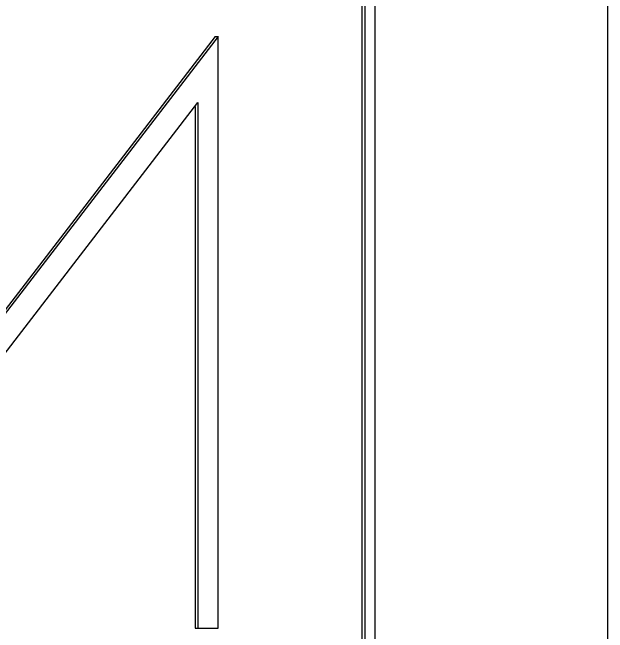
# Model space of a CAD drawing. Header units: millimetres. Extents: x -582 to 3448, y -204 to 2611.
# Drawn here: x 759.56 to 772.07, y 2032.06 to 2045.09 of the extents above; entities that cross this region are included whole.
import ezdxf

# ---------------------------------------------------------------- set-up
doc = ezdxf.new("R2010")
doc.units = ezdxf.units.MM
doc.header["$MEASUREMENT"] = 0
doc.layers.add('Utwórz2D linie widoczne', color=7, linetype='Continuous', true_color=0x000000)

msp = doc.modelspace()

# ---------------------------------------------------------------- linework, layer by layer
at = {"layer": 'Utwórz2D linie widoczne'}
for p, q in [((772.073, 2059.136), (772.073, 1296.736)), ((767.184, 2015.136), (767.184, 2049.136)), ((766.909, 2048.832), (766.909, 2015.439)), ((766.969, 2048.832), (766.969, 2015.439)), ((763.826, 2044.586), (754.728, 2032.756)), ((763.886, 2044.586), (754.788, 2032.756)), ((763.826, 2044.586), (763.886, 2044.586)), ((763.886, 2032.149), (763.886, 2044.586)), ((755.092, 2032.328), (763.46, 2043.194)), ((763.46, 2043.194), (763.46, 2032.149)), ((763.4, 2043.116), (763.4, 2032.149)), ((763.4, 2032.149), (763.46, 2032.149)), ((763.46, 2032.149), (763.886, 2032.149))]:
    msp.add_line(p, q, dxfattribs=at)

doc.saveas('drawing.dxf')
